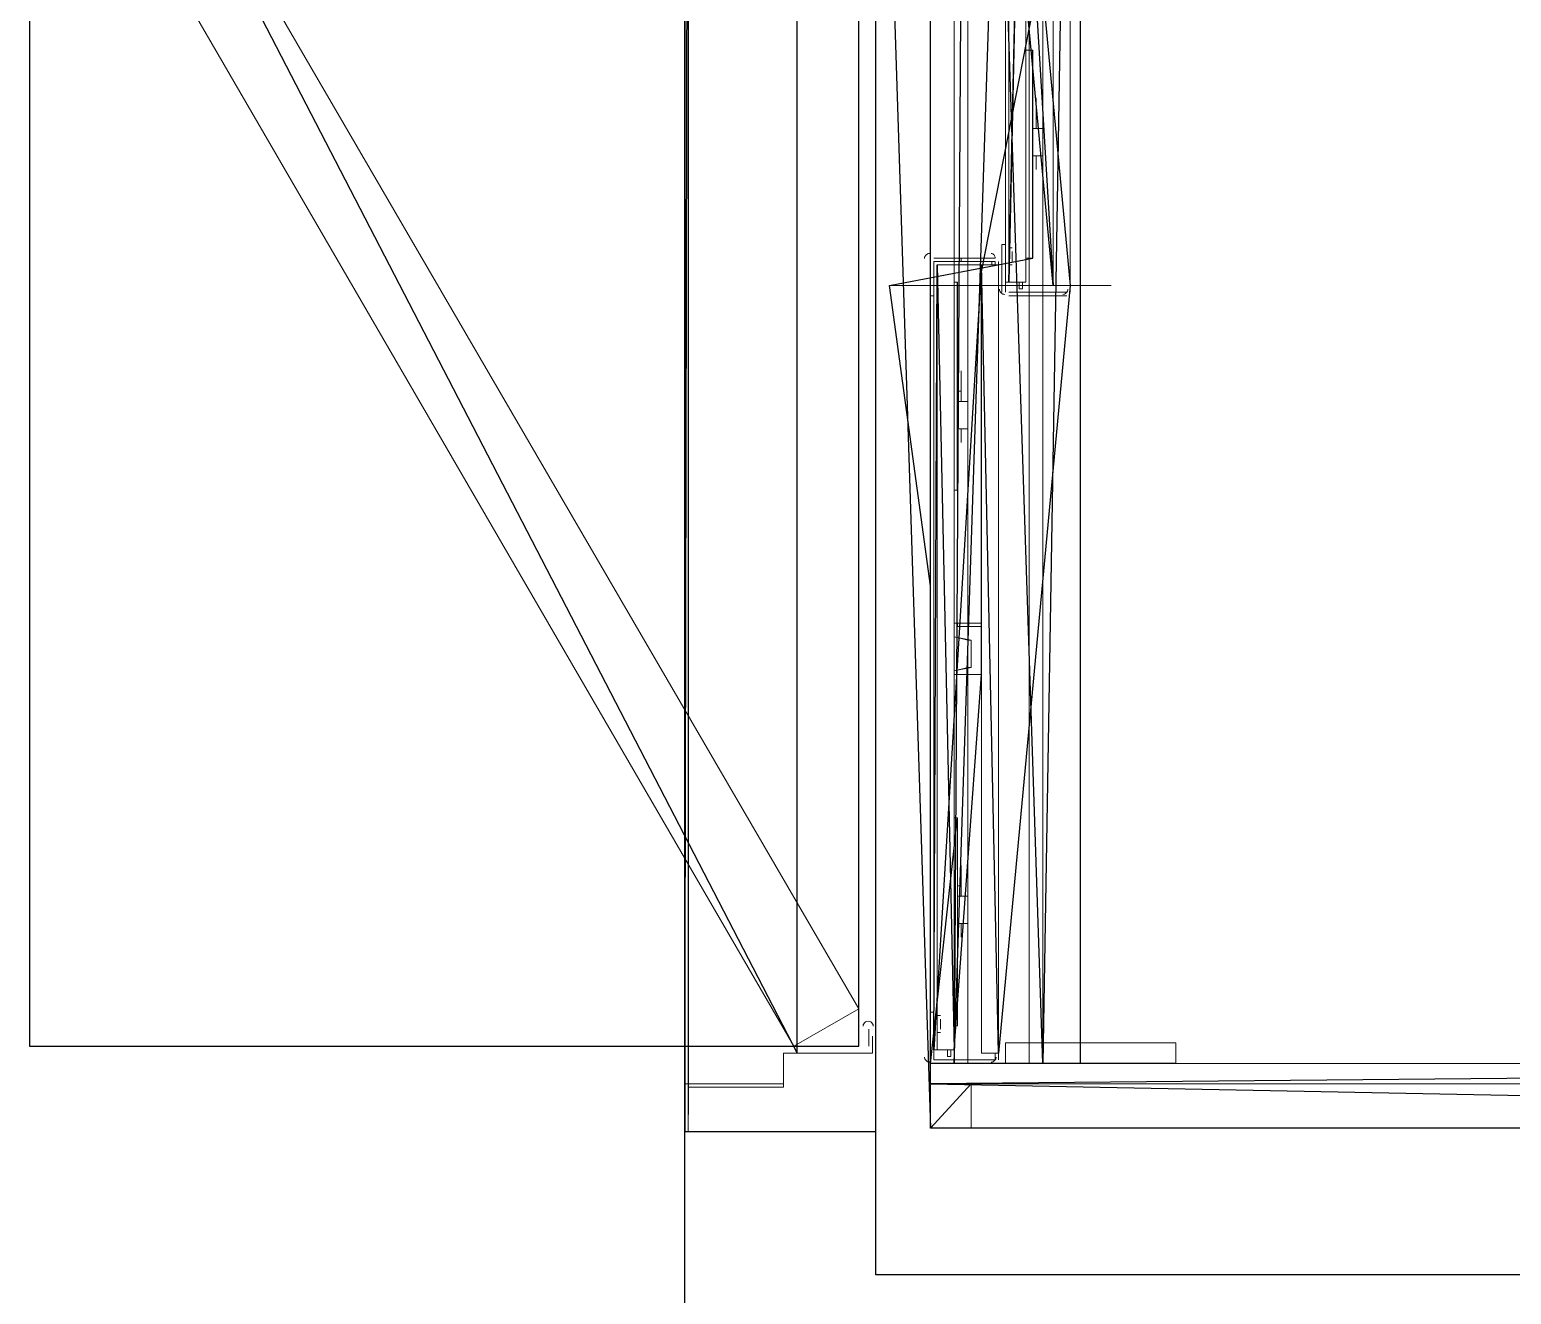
# Model space of a CAD drawing. Header units: millimetres. Extents: x 58 to 2247, y 57 to 1671.
# Drawn here: x 861.66 to 896.4, y 717.83 to 747.49 of the extents above; entities that cross this region are included whole.
import ezdxf

# ---------------------------------------------------------------- set-up
doc = ezdxf.new("R2010")
doc.units = ezdxf.units.MM
doc.header["$LTSCALE"] = 0.5
for name, color, linetype in [('interior door main', 3, 'CONTINUOUS'), ('main floor exterior line', 2, 'CONTINUOUS'), ('main floor interior line', 6, 'CONTINUOUS'), ('PDF_Geometry', 7, 'Continuous'), ('side window main', 5, 'CONTINUOUS')]:
    doc.layers.add(name, color=color, linetype=linetype)

msp = doc.modelspace()

# ---------------------------------------------------------------- linework, layer by layer
at = {"layer": 'interior door main'}
msp.add_arc((879.564, 723.719), 35.8, 0, 90, dxfattribs=at)
at = {"layer": 'main floor exterior line'}
for points in [[(881.501, 721.65), (881.501, 761.409), (882.781, 721.73), (882.781, 768.769)], [(877.021, 761.409), (877.021, 721.65), (877.101, 761.409), (877.101, 722.05)], [(863.181, 755.329), (879.661, 723.49), (879.661, 759.489)]]:
    msp.add_lwpolyline(points, dxfattribs=at)
at = {"layer": 'main floor interior line'}
for points in [[(877.021, 709.01), (877.021, 786.529), (1026.06, 786.529)], [(939.261, 780.289), (939.261, 718.29), (881.501, 718.29), (881.501, 781.009), (939.261, 781.009), (881.501, 780.289)], [(886.301, 723.25), (886.301, 776.369), (885.421, 723.25), (883.661, 776.369), (883.341, 723.25), (885.101, 776.369)], [(934.301, 723.25), (882.781, 722.77), (935.741, 721.73), (882.781, 721.73), (882.781, 768.769), (935.741, 768.769)], [(884.541, 760.049), (885.661, 741.489), (883.981, 759.489)], [(885.021, 759.969), (884.621, 741.569), (885.021, 759.569)], [(884.381, 759.489), (886.061, 741.489), (884.381, 723.49), (883.981, 741.969), (882.861, 723.57), (882.941, 741.969), (883.341, 723.57), (883.981, 732.37), (883.981, 741.809), (885.661, 750.369)], [(882.781, 734.45), (881.821, 741.489), (885.181, 742.129), (885.181, 747.009)], [(883.421, 736.69), (883.421, 741.569)], [(888.541, 723.25), (882.781, 723.25), (883.421, 729.01)], [(877.021, 721.65), (881.501, 721.65)]]:
    msp.add_lwpolyline(points, dxfattribs=at)
at = {"layer": 'PDF_Geometry', "lineweight": 20}
for points in [[(877.021, 709.01), (877.021, 786.529), (1026.06, 786.529), (1026.06, 798.529), (1054.54, 798.529)], [(939.261, 780.289), (939.261, 718.29), (881.501, 718.29), (881.501, 781.009), (939.261, 781.009)]]:
    msp.add_lwpolyline(points, dxfattribs=at)
at = {"layer": 'PDF_Geometry', "color": 253, "lineweight": 5, "true_color": 0xa1a1a1}
for points in [[(882.781, 723.25), (886.301, 723.25), (886.301, 776.369), (882.781, 776.369)], [(886.061, 759.969), (886.061, 760.049), (886.061, 759.969), (886.061, 741.489), (885.661, 741.489), (885.661, 759.969)], [(883.501, 738.13), (883.501, 737.81)], [(883.501, 726.53), (883.501, 726.21)]]:
    msp.add_lwpolyline(points, close=True, dxfattribs=at)
for points in [[(883.341, 723.25), (883.341, 776.369)], [(883.661, 723.25), (883.661, 776.369)], [(885.101, 723.25), (885.101, 776.369)], [(885.421, 723.25), (885.421, 776.369)], [(886.301, 721.73), (882.781, 721.73), (882.781, 770.529)], [(884.621, 741.569), (884.621, 759.969), (885.901, 759.969), (885.901, 760.049), (884.541, 760.049), (884.541, 741.569), (885.021, 741.569), (885.021, 759.969)], [(885.661, 759.809), (885.661, 751.569), (885.101, 751.569), (885.101, 751.489), (885.661, 751.489), (885.661, 750.369), (885.661, 741.569)], [(885.021, 742.129), (885.181, 742.129), (885.181, 747.009), (885.021, 747.009)], [(885.181, 745.409), (885.181, 745.329), (885.181, 745.569), (885.181, 745.889)], [(885.261, 745.889), (885.261, 745.169), (885.341, 745.169)], [(885.181, 745.169), (885.341, 745.169), (885.421, 745.169), (885.421, 744.529), (885.341, 744.529), (885.181, 744.529), (885.181, 744.209)], [(885.181, 745.169), (885.181, 745.169)], [(885.261, 745.169), (885.261, 745.169)], [(885.181, 744.529), (885.181, 744.529)], [(885.181, 744.209), (885.181, 744.209)], [(885.341, 744.529), (885.261, 744.529), (885.261, 744.209)], [(883.501, 742.129), (882.861, 742.129)], [(884.541, 741.329), (884.541, 742.449), (884.461, 742.449), (884.461, 741.329)], [(884.621, 742.449), (884.621, 742.449)], [(884.701, 742.369), (884.621, 742.369)], [(884.701, 742.369), (884.701, 742.369)], [(884.701, 742.049), (884.701, 742.129), (884.701, 742.209), (884.701, 742.289)], [(882.781, 742.049), (882.781, 741.249), (882.861, 741.249)], [(882.941, 723.57), (882.941, 741.969), (884.221, 741.969), (884.221, 742.049), (882.861, 742.049), (882.861, 723.57), (883.341, 723.57), (883.341, 741.969)], [(883.981, 741.809), (883.981, 733.57), (883.421, 733.57), (883.421, 733.49), (883.981, 733.49), (883.981, 732.37), (883.981, 723.57)], [(884.381, 742.049), (884.381, 741.969), (884.381, 723.49), (883.981, 723.49), (883.981, 741.969), (884.381, 741.969)], [(884.301, 742.049), (884.301, 742.049)], [(884.621, 741.809), (884.621, 741.889), (884.621, 741.969), (884.701, 741.969)], [(884.621, 741.809), (884.621, 741.809)], [(884.701, 741.969), (884.701, 741.969)], [(887.021, 741.489), (881.821, 741.489)], [(882.781, 741.489), (882.781, 734.45)], [(883.341, 736.69), (883.421, 736.69), (883.421, 741.569), (883.341, 741.569)], [(884.621, 741.729), (884.621, 741.729)], [(884.861, 741.569), (884.861, 741.409), (884.941, 741.409), (884.941, 741.569)], [(885.661, 741.569), (885.661, 741.569)], [(886.061, 741.489), (886.061, 741.329), (886.061, 741.489)], [(886.301, 741.489), (886.301, 741.489)], [(884.621, 741.329), (884.621, 741.329)], [(885.981, 741.329), (884.621, 741.329)], [(884.621, 741.249), (885.981, 741.249)], [(885.981, 741.329), (885.981, 741.329)], [(883.421, 739.01), (883.501, 739.01), (883.501, 738.93), (883.501, 739.17), (883.501, 739.49), (883.501, 738.77)], [(883.501, 739.49), (883.501, 739.49)], [(883.501, 739.17), (883.501, 739.17)], [(883.421, 738.13), (883.501, 738.13), (883.661, 738.13), (883.661, 738.77), (883.501, 738.77), (883.421, 738.77)], [(883.581, 738.77), (883.661, 738.77)], [(883.661, 738.77), (883.661, 738.77)], [(883.661, 738.77), (883.661, 738.77)], [(883.581, 738.13), (883.581, 738.13)], [(883.661, 738.13), (883.581, 738.13)], [(883.661, 738.13), (883.661, 738.13)], [(883.661, 738.13), (883.661, 738.13)], [(883.341, 733.57), (883.421, 733.57)], [(883.341, 733.49), (883.341, 733.49)], [(883.341, 733.41), (883.341, 733.25)], [(883.661, 733.17), (883.741, 733.17), (883.341, 733.25), (883.661, 733.17), (883.661, 732.53), (883.341, 732.45), (883.741, 732.53), (883.741, 733.17), (883.741, 732.53), (883.661, 732.53)], [(883.341, 733.25), (883.341, 733.25)], [(883.341, 733.25), (883.341, 733.25)], [(883.421, 733.41), (883.421, 733.41)], [(883.421, 733.41), (883.421, 733.41)], [(883.341, 732.45), (883.341, 732.45)], [(883.341, 732.45), (883.341, 732.45)], [(883.421, 732.45), (883.421, 732.45)], [(883.421, 732.45), (883.421, 732.45)], [(883.341, 732.37), (883.341, 732.37)], [(883.421, 732.37), (883.341, 732.37)], [(883.421, 732.37), (883.421, 732.37)], [(883.421, 732.37), (883.981, 732.37), (883.421, 732.37)], [(883.341, 724.13), (883.421, 724.13), (883.421, 729.01), (883.341, 729.01)], [(883.421, 727.41), (883.501, 727.41), (883.501, 727.33), (883.501, 727.57), (883.501, 727.89), (883.501, 727.17)], [(883.581, 727.17), (883.661, 727.17), (883.661, 726.53), (883.501, 726.53), (883.421, 726.53)], [(883.421, 727.17), (883.501, 727.17), (883.661, 727.17)], [(883.581, 727.17), (883.581, 727.17)], [(883.661, 726.53), (883.581, 726.53)], [(884.301, 723.49), (884.301, 723.33), (882.861, 723.33), (882.861, 724.45), (882.781, 724.45), (882.781, 723.33)], [(882.941, 724.45), (882.941, 724.45)], [(883.021, 724.37), (882.941, 724.37)], [(883.021, 724.37), (883.021, 724.37)], [(883.021, 724.05), (883.021, 724.13), (883.021, 724.21), (883.021, 724.29)], [(884.541, 723.25), (884.541, 723.73), (888.541, 723.73), (888.541, 723.25), (882.781, 723.25)], [(882.941, 723.73), (882.941, 723.81), (882.941, 723.89), (882.941, 723.97), (883.021, 723.97)], [(883.021, 723.97), (883.021, 723.97)], [(883.181, 723.57), (883.181, 723.41), (883.261, 723.41), (883.261, 723.57)], [(883.981, 723.57), (883.981, 723.57)], [(884.381, 723.33), (884.381, 723.49)], [(882.861, 723.33), (882.861, 723.33)], [(882.861, 723.25), (884.301, 723.25)], [(884.301, 723.33), (884.301, 723.33)], [(886.301, 722.77), (882.781, 722.77)]]:
    msp.add_lwpolyline(points, dxfattribs=at)
at = {"layer": 'PDF_Geometry', "lineweight": 18}
for points in [[(882.781, 723.49), (882.781, 721.73), (882.781, 768.769), (935.741, 768.769), (935.741, 721.73), (882.781, 721.73), (883.741, 722.77), (883.741, 721.73)], [(882.781, 723.25), (934.301, 723.25)], [(882.781, 722.77), (934.301, 722.77)]]:
    msp.add_lwpolyline(points, dxfattribs=at)
at = {"layer": 'PDF_Geometry', "lineweight": 9}
for points in [[(881.501, 761.409), (877.021, 761.409), (877.021, 721.65), (881.501, 721.65)], [(877.101, 761.409), (877.101, 721.65)], [(881.501, 761.409), (881.501, 721.65), (881.501, 761.409)], [(877.101, 722.05), (877.101, 761.009)], [(879.661, 723.49), (879.661, 759.489)], [(881.341, 724.05), (881.341, 723.65), (881.341, 724.05)], [(881.421, 724.05), (881.421, 724.05)], [(877.101, 722.69), (879.341, 722.69), (879.341, 723.49), (879.341, 722.77), (877.021, 722.77)], [(881.501, 722.37), (881.501, 722.37)]]:
    msp.add_lwpolyline(points, dxfattribs=at)
for points in [[(861.661, 754.529), (863.181, 755.329), (881.101, 724.53), (879.581, 723.65)], [(881.421, 723.49), (881.421, 723.89), (881.421, 723.49), (879.341, 723.49)]]:
    msp.add_lwpolyline(points, close=True, dxfattribs=at)
at = {"layer": 'PDF_Geometry', "color": 253, "lineweight": 5, "true_color": 0xa1a1a1}
msp.add_lwpolyline([(884.204, 742.239, -0.414215), (884.301, 742.129), (883.501, 742.129), (883.501, 742.049), (884.301, 742.049), (884.301, 741.969)], format="xyb", dxfattribs=at)
for centre, start, end in [((882.764, 742.119), 89.9999, 180.0001), ((884.524, 741.399), 179.9999, 270.0001), ((885.884, 741.399), 269.9999, 0.0001), ((882.764, 723.399), 179.9999, 270.0001), ((884.204, 723.399), 269.9999, 0.0001)]:
    msp.add_arc(centre, 0.12, start, end, dxfattribs=at)
at = {"layer": 'PDF_Geometry', "lineweight": 9}
msp.add_arc((881.324, 724.119), 0.12, 359.9999, 180.0001, dxfattribs=at)
at = {"layer": 'side window main'}
msp.add_lwpolyline([(861.661, 723.65), (881.101, 723.65), (881.101, 755.329), (861.661, 755.329), (861.661, 723.65)], dxfattribs=at)

doc.saveas('drawing.dxf')
